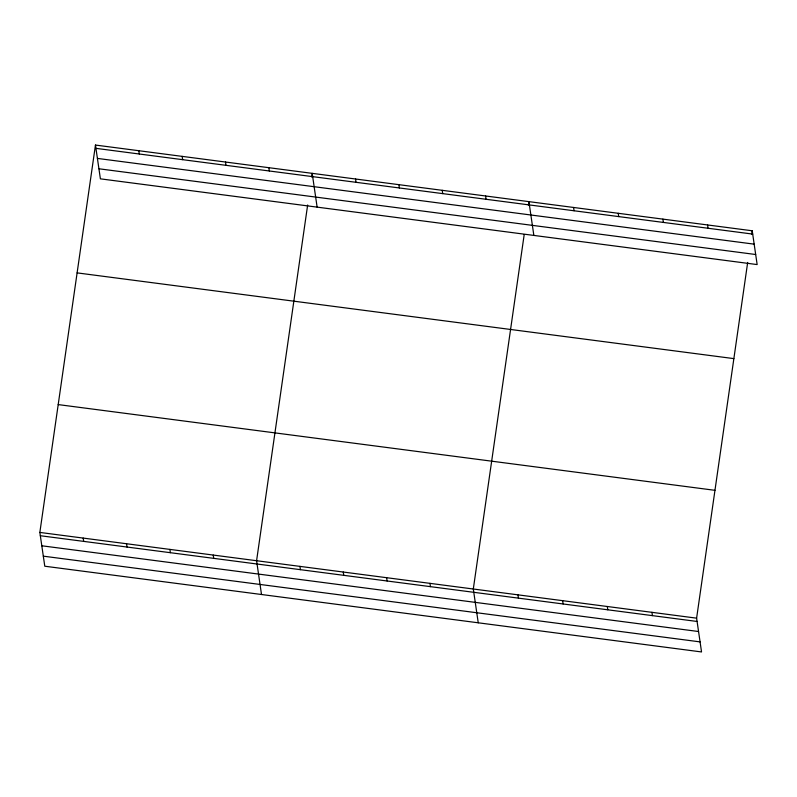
<?xml version="1.0" encoding="UTF-8"?>
<svg xmlns="http://www.w3.org/2000/svg" width="797" height="797" viewBox="0 0 797 797"><rect width="100%" height="100%" fill="white"/><g stroke="black" fill="none" stroke-linecap="round" stroke-linejoin="round"><path stroke-width="1.2" d="M747.676 262.442L696.608 618.163L701.539 651.946L44.781 566.219L39.85 532.426L95.461 145.054L752.219 230.781L757.15 264.574L100.392 178.837L95.461 145.054M307.652 204.998L256.584 560.719L261.506 594.512M311.667 176.994L312.195 173.338L317.126 207.13M524.207 234.507L473.308 589.013L478.24 622.806M528.401 205.287L528.919 201.631L533.851 235.424M751.701 234.438L752.219 230.781M95.949 148.352L752.707 234.089M97.413 158.414L754.171 244.151M98.928 168.775L755.686 254.512M77.11 272.883L733.868 358.62M58.201 404.587L714.959 490.324M39.85 532.426L696.608 618.163M40.328 535.723L697.086 621.461M41.803 545.786L698.551 631.523M43.307 556.157L700.065 641.884M707.557 224.953L708.045 228.251M662.905 219.125L663.383 222.423M618.243 213.297L618.721 216.595M651.946 612.325L652.424 615.633M573.581 207.469L574.059 210.767M607.284 606.497L607.772 609.795M562.632 600.669L563.11 603.967M485.582 195.972L486.06 199.28M517.97 594.841L518.448 598.139M442.235 190.314L442.714 193.621M398.889 184.655L399.367 187.962M429.962 583.354L430.44 586.652M355.542 178.996L356.02 182.304M386.615 577.695L387.103 580.993M343.268 572.037L343.756 575.334M268.848 167.679L269.326 170.986M299.921 566.378L300.409 569.676M225.501 162.02L225.979 165.328M182.154 156.361L182.633 159.669M213.237 555.061L213.716 558.358M138.808 150.713L139.296 154.01M169.891 549.402L170.369 552.7M126.544 543.743L127.022 547.041M83.197 538.085L83.675 541.382"/></g></svg>
